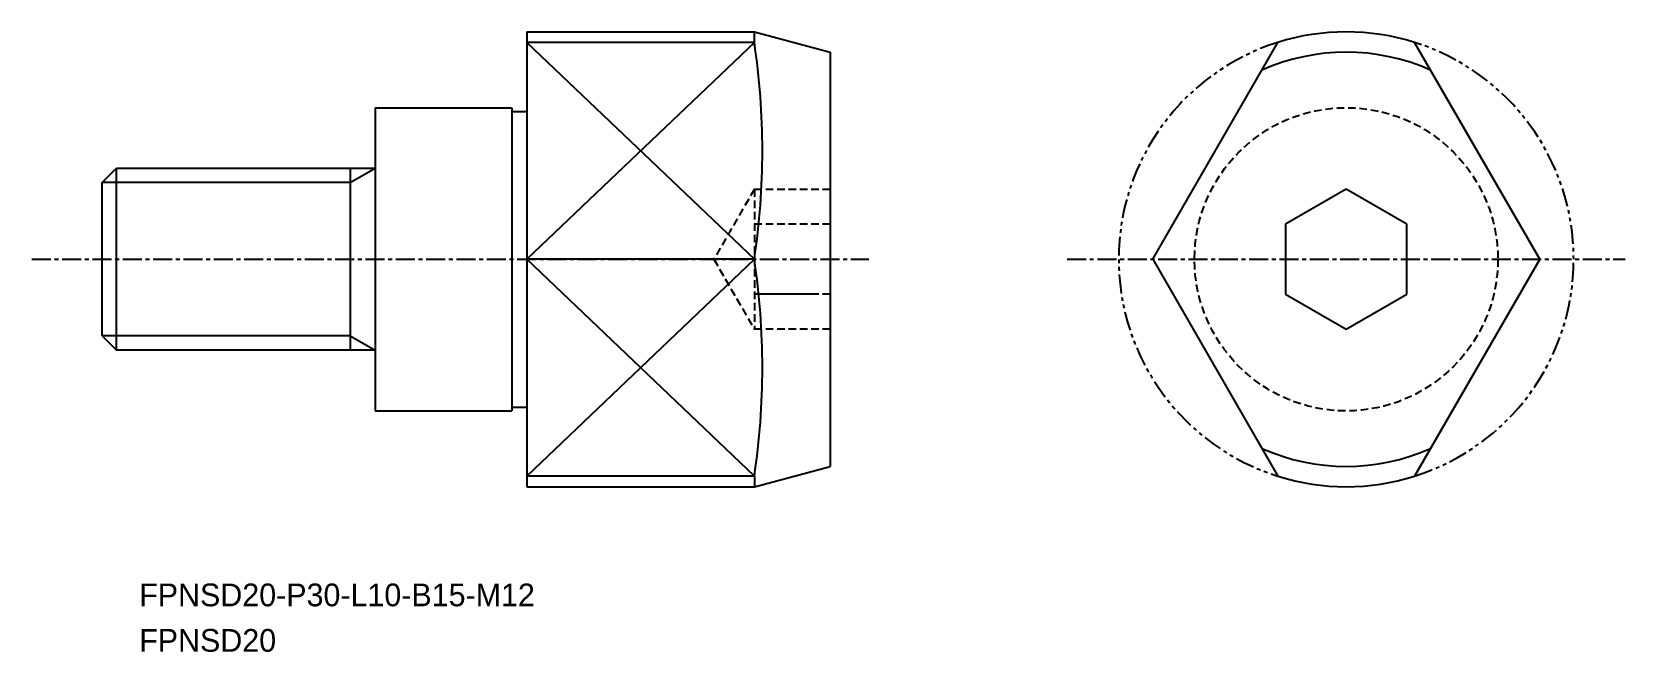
# Model space of a CAD drawing. Extents: x -1213 to -1108, y -655 to -614.
import ezdxf

# ---------------------------------------------------------------- set-up
doc = ezdxf.new("R2010")
doc.units = 0
for name, pattern in [('CENTER', [2, 1.25, -0.25, 0.25, -0.25]), ('DASHED', [0.75, 0.5, -0.25]), ('PHANTOM', [2.5, 1.25, -0.25, 0.25, -0.25, 0.25, -0.25])]:
    doc.linetypes.add(name, pattern=pattern)
doc.layers.get('0').update_dxf_attribs({"linetype": 'CONTINUOUS'})
doc.layers.add('CENTER', color=1, linetype='CENTER')

msp = doc.modelspace()

# ---------------------------------------------------------------- linework, layer by layer
for p, q in [((-1180.11, -613.7), (-1180.11, -643.7)), ((-1165.11, -614.39), (-1180.11, -614.39)), ((-1165.11, -614.39), (-1165.11, -613.7)), ((-1165.11, -614.39), (-1165.11, -614.39)), ((-1165.11, -628.7), (-1180.11, -628.7)), ((-1165.11, -643.01), (-1180.11, -643.01)), ((-1165.11, -643.01), (-1165.11, -643.7))]:
    msp.add_line(p, q)
at = {"color": 7, "linetype": 'CONTINUOUS'}
for p, q in [((-1180.11, -613.7), (-1165.11, -613.7)), ((-1165.11, -613.7), (-1160.11, -615.04)), ((-1138.85, -628.7), (-1130.59, -614.39)), ((-1113.33, -628.7), (-1121.59, -614.39)), ((-1160.11, -615.04), (-1160.11, -642.36)), ((-1190.11, -618.7), (-1181.11, -618.7)), ((-1190.11, -618.7), (-1190.11, -638.7)), ((-1181.11, -618.7), (-1181.11, -638.7)), ((-1181.11, -618.95), (-1180.11, -618.95)), ((-1208.11, -623.64), (-1207.17, -622.7)), ((-1207.17, -622.7), (-1190.11, -622.7)), ((-1207.17, -634.7), (-1207.17, -622.7)), ((-1191.75, -622.7), (-1191.75, -634.7)), ((-1208.11, -633.75), (-1208.11, -623.64)), ((-1180.11, -624.7), (-1180.11, -632.7)), ((-1126.09, -624.08), (-1130.09, -626.39)), ((-1122.09, -626.39), (-1126.09, -624.08)), ((-1130.09, -626.39), (-1130.09, -631.01)), ((-1122.09, -631.01), (-1122.09, -626.39)), ((-1138.85, -628.7), (-1130.59, -643.01)), ((-1113.33, -628.7), (-1121.59, -643.01)), ((-1130.09, -631.01), (-1126.09, -633.32)), ((-1126.09, -633.32), (-1122.09, -631.01)), ((-1208.11, -633.75), (-1207.17, -634.7)), ((-1190.11, -634.7), (-1207.17, -634.7)), ((-1181.11, -638.45), (-1180.11, -638.45)), ((-1190.11, -638.7), (-1181.11, -638.7)), ((-1165.11, -643.7), (-1160.11, -642.36)), ((-1180.11, -643.7), (-1165.11, -643.7))]:
    msp.add_line(p, q, dxfattribs=at)
at = {"color": 3, "linetype": 'CONTINUOUS'}
for p, q in [((-1165.11, -614.39), (-1180.11, -628.7)), ((-1180.11, -614.39), (-1165.11, -628.7)), ((-1191.75, -623.64), (-1190.11, -622.7)), ((-1191.75, -623.64), (-1208.11, -623.64)), ((-1165.11, -643.01), (-1180.11, -628.7)), ((-1180.11, -643.01), (-1165.11, -628.7)), ((-1191.75, -633.75), (-1208.11, -633.75)), ((-1191.75, -633.75), (-1190.11, -634.7))]:
    msp.add_line(p, q, dxfattribs=at)
at = {"color": 3, "linetype": 'DASHED'}
for p, q in [((-1165.11, -624.08), (-1167.78, -628.7)), ((-1165.11, -624.08), (-1165.11, -633.32)), ((-1165.11, -624.08), (-1160.11, -624.08)), ((-1160.11, -626.39), (-1165.11, -626.39)), ((-1167.78, -628.7), (-1165.11, -633.32)), ((-1160.11, -631.01), (-1165.11, -631.01)), ((-1161.11, -631.01), (-1165.11, -631.01)), ((-1160.11, -633.32), (-1165.11, -633.32))]:
    msp.add_line(p, q, dxfattribs=at)
msp.add_circle((-1126.09, -628.7), 10, dxfattribs=at)
at = {"color": 7, "linetype": 'CONTINUOUS'}
for centre in [(-1212.96, -621.54), (-1212.96, -635.85)]:
    msp.add_arc(centre, 48.38, 351.4954, 8.5046, dxfattribs=at)
at = {"color": 3, "linetype": 'PHANTOM'}
for start, end in [(107.4576, 252.5424), (287.4576, 72.5424)]:
    msp.add_arc((-1126.09, -628.7), 15, start, end, dxfattribs=at)
at = {"linetype": 'CONTINUOUS'}
for radius, start, end in [(15, 72.5424, 107.4576), (13.66, 65.998, 114.002), (13.66, 245.998, 294.002), (15, 252.5424, 287.4576)]:
    msp.add_arc((-1126.09, -628.7), radius, start, end, dxfattribs=at)
at = {"layer": 'CENTER', "color": 1, "linetype": 'CENTER'}
for p, q in [((-1212.75, -628.7), (-1157.57, -628.7)), ((-1144.49, -628.7), (-1107.7, -628.7))]:
    msp.add_line(p, q, dxfattribs=at)

# ---------------------------------------------------------------- texts
for s, p in [('FPNSD20-P30-L10-B15-M12 ', (-1205.67, -651.59)), ('FPNSD20', (-1205.67, -654.59))]:
    msp.add_text(s, height=1.5).set_placement(p)

doc.saveas('drawing.dxf')
